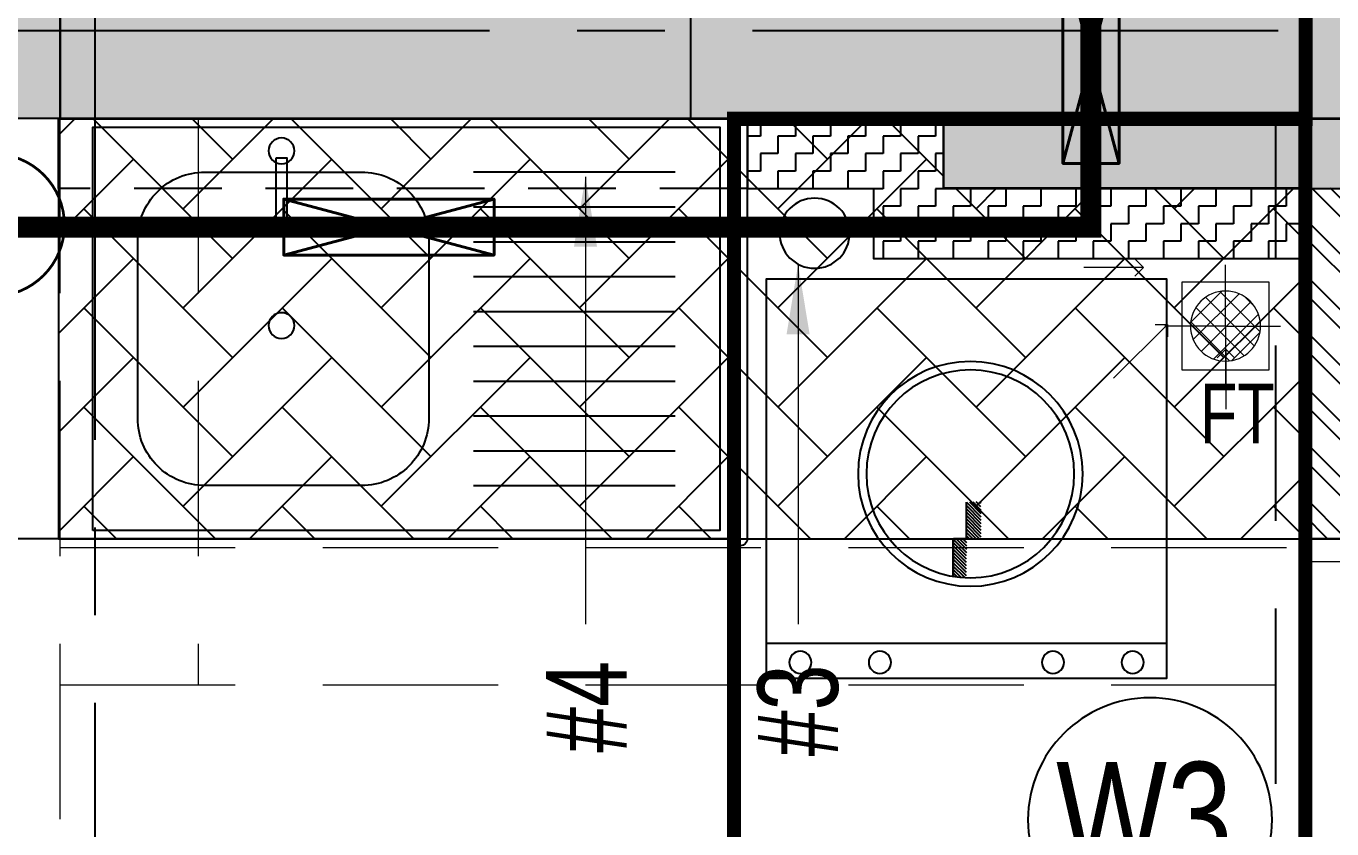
# Model space of a CAD drawing. Header units: millimetres. Extents: x 1135099 to 1230264, y -5736945 to -5695799.
# Drawn here: x 1209802 to 1211665, y -5709113 to -5707968 of the extents above; entities that cross this region are included whole.
import ezdxf
from ezdxf.enums import TextEntityAlignment as Align

# ---------------------------------------------------------------- set-up
doc = ezdxf.new("R2010")
doc.units = ezdxf.units.MM
doc.header["$LTSCALE"] = 1000
doc.header["$MEASUREMENT"] = 0
for name, pattern in [('2BHK-A - BACK$1$AUDIT_D_120904163729-0', [0]), ('2BHK-A - BACK$1$HIDDEN', [0.375, 0.25, -0.125]), ('AUDIT_D_120904163729-0', [0]), ('T8(T9 IS SIMILAR) - DIMENSION & TEXTING$0$( Hidden )', [0.375, 0.25, -0.125]), ('T8(T9 IS SIMILAR) - DIMENSION & TEXTING$0$1', [0]), ('T8(T9 IS SIMILAR) - DIMENSION & TEXTING$1$AUDIT_D_120904163729-0', [0]), ('T8(T9 IS SIMILAR)$0$$0$HIDDEN', [0.375, 0.25, -0.125]), ('T8(T9 IS SIMILAR)$0$HIDDEN', [0.375, 0.25, -0.125]), ('T8_REFUGE COLUMNS$0$CENTER2', [1.125, 0.75, -0.125, 0.125, -0.125])]:
    doc.linetypes.add(name, pattern=pattern)
doc.layers.get('0').update_dxf_attribs({"linetype": 'AUDIT_D_120904163729-0'})
for name, color, linetype in [('2BHK-A - BACK$0$a-KIT FIX', 251, 'Continuous'), ('2BHK-A - BACK$0$A-SERVICES CUTOUT', 8, 'Continuous'), ('2BHK-A - BACK$0$LEDGE WALL', 5, 'Continuous'), ('2BHK-A - BACK$1$A-DECK SUNK 125', 8, 'Continuous'), ('2BHK-A - BACK$1$A-HATCH -160', 251, '2BHK-A - BACK$1$AUDIT_D_120904163729-0'), ('2BHK-A - BACK$1$a-tile drop', 3, 'Continuous'), ('2BHK-A - BACK$1$APT PLANS-typ$0$TILEDROP', 3, 'Continuous'), ('T8(T9 IS SIMILAR) - DIMENSION & TEXTING$0$A-FIRE FIGHTING', 7, 'T8(T9 IS SIMILAR) - DIMENSION & TEXTING$1$AUDIT_D_120904163729-0'), ('T8(T9 IS SIMILAR) - DIMENSION & TEXTING$1$a-window-no', 125, 'Continuous'), ('T8(T9 IS SIMILAR)$0$S-BEAM', 20, 'T8(T9 IS SIMILAR)$0$$0$HIDDEN'), ('T8_REFUGE COLUMNS$0$A-CENTERLINE', 193, 'T8_REFUGE COLUMNS$0$CENTER2'), ('T8_REFUGE COLUMNS$0$A-SHEAR WALL THICKENING', 3, 'Continuous'), ('T8_REFUGE COLUMNS$1$A-RCC COLS', 3, 'Continuous'), ('T8_TYPICAL COLUMNS$0$A-RCC COLS', 3, 'Continuous'), ('T8_TYPICAL COLUMNS$0$A-SHEAR WALL THICKENING', 3, 'Continuous')]:
    doc.layers.add(name, color=color, linetype=linetype)
for name, color, linetype, lineweight in [('2BHK-A - BACK$1$$0$a-TOI-fixtures', 251, 'Continuous', 0), ('2BHK-A - BACK$1$a-TOI-fixtures', 251, 'Continuous', 0), ('2BHK-A - BACK$1$A-WALL- 160', 6, 'Continuous', 30), ('2BHK-A - BACK$1$Window', 4, 'Continuous', 20), ('T8(T9 IS SIMILAR) - DIMENSION & TEXTING$0$U-IPD-WS-FIRE', 1, 'Continuous', 40), ('T8(T9 IS SIMILAR) - DIMENSION & TEXTING$1$R0-18-10-2014-T1-1st Podium Floor Plan$0$Text', 2, 'Continuous', 0), ('T8(T9 IS SIMILAR)$0$D&W', 8, 'Continuous', 25), ('T8(T9 IS SIMILAR)$0$SCPL BEAM', 191, 'T8(T9 IS SIMILAR)$0$$0$HIDDEN', 13), ('T8_REFUGE COLUMNS$0$A-COLUMN NO size reduce', 81, 'Continuous', 25)]:
    doc.layers.add(name, color=color, linetype=linetype, lineweight=lineweight)
doc.layers.add('A-RERA CARPET AREA', color=30, linetype='Continuous', plot=False)
for name, color, linetype, lineweight, true_color in [('T8(T9 IS SIMILAR) - DIMENSION & TEXTING$0$U-IPD-SP-SLEV-80', 7, 'T8(T9 IS SIMILAR) - DIMENSION & TEXTING$0$1', 40, 0x10d54b), ('T8_REFUGE COLUMNS$1$COL-HATCH', 7, 'Continuous', 25, 0xa3a3a3), ('T8_TYPICAL COLUMNS$0$$0$COL-HATCH', 7, 'Continuous', 25, 0xa3a3a3)]:
    doc.layers.add(name, color=color, linetype=linetype, lineweight=lineweight, true_color=true_color)
doc.styles.add('2BHK-A - BACK$1$Romans 1', font='romans.shx', dxfattribs={"height": 100})
doc.styles.add('T8(T9 IS SIMILAR) - DIMENSION & TEXTING$1$ARIAL ARROW', font='swisscl.ttf')
doc.styles.add('T8(T9 IS SIMILAR) - DIMENSION & TEXTING$1$LODHA STANDERD', font='sanss___.ttf')
doc.styles.add('T8(T9 IS SIMILAR) - DIMENSION & TEXTING$1$Tahoma', font='tahoma.ttf')
doc.dimstyles.new('2BHK-A - BACK$1$ALPINE S', dxfattribs={"dimscale": 0, "dimtxt": 100, "dimasz": 75, "dimexe": 0, "dimexo": 0, "dimgap": 75, "dimtad": 1, "dimdec": 0, "dimzin": 0, "dimdsep": 46, "dimtxsty": '2BHK-A - BACK$1$Romans 1', "dimblk": '2BHK-A - BACK$1$_ArchTick', "dimcen": 0.09, "dimclrd": 256, "dimclre": 256, "dimclrt": 7, "dimadec": 0, "dimazin": 0, "dimtfac": 1, "dimtdec": 0, "dimtofl": 0, "dimtmove": 1, "dimatfit": 0, "dimldrblk": '2BHK-A - BACK$1$_Open90', "dimfxl": 1, "dimtolj": 1, "dimtzin": 0, "dimarcsym": 0})
doc.dimstyles.new('T8(T9 IS SIMILAR) - DIMENSION & TEXTING$1$SAMATA STD', dxfattribs={"dimtxt": 100, "dimasz": 50, "dimexe": 50, "dimexo": 50, "dimgap": 10, "dimtad": 0, "dimdec": 0, "dimrnd": 5, "dimzin": 0, "dimdsep": 46, "dimtxsty": 'T8(T9 IS SIMILAR) - DIMENSION & TEXTING$1$Tahoma', "dimblk": 'T8(T9 IS SIMILAR) - DIMENSION & TEXTING$1$_Origin2', "dimcen": -50, "dimdle": 50, "dimclrd": 7, "dimclre": 7, "dimclrt": 7, "dimadec": 0, "dimazin": 0, "dimtfac": 1, "dimtdec": 0, "dimtmove": 1, "dimatfit": 3, "dimfxl": 150, "dimtfill": 1, "dimtolj": 1, "dimtzin": 0, "dimlwd": -1, "dimlwe": -1, "dimarcsym": 0})

# ---------------------------------------------------------------- blocks, each defined once
blk = doc.blocks.new('T8(T9 IS SIMILAR) - DIMENSION & TEXTING$1$WINDOW TAG')
at = {"layer": 'T8(T9 IS SIMILAR) - DIMENSION & TEXTING$1$a-window-no'}
blk.add_circle((0, 0), 174.1, dxfattribs=at)
at = {"layer": 'T8(T9 IS SIMILAR) - DIMENSION & TEXTING$1$a-window-no', "style": 'T8(T9 IS SIMILAR) - DIMENSION & TEXTING$1$LODHA STANDERD'}
blk.add_attdef('WINDOW', text='', height=150, dxfattribs=at).set_placement((11.3, 2.8), align=Align.MIDDLE_CENTER)
blk = doc.blocks.new('T8(T9 IS SIMILAR) - DIMENSION & TEXTING$0$A$C7A147FD6')
at = {"layer": 'T8(T9 IS SIMILAR) - DIMENSION & TEXTING$0$U-IPD-SP-SLEV-80', "elevation": -1.3}
for points in [[(3829.4, 7510), (3829.4, 7210), (3909.4, 7210), (3909.4, 7510), (3829.4, 7510), (3909.4, 7210), (3829.4, 7210), (3909.4, 7510)], [(2717.7, 7079.3), (3017.7, 7079.3), (3017.7, 7159.3), (2717.7, 7159.3), (2717.7, 7079.3), (3017.7, 7159.3), (3017.7, 7079.3), (2717.7, 7159.3)]]:
    blk.add_lwpolyline(points, dxfattribs=at)
at = {"layer": 'T8(T9 IS SIMILAR) - DIMENSION & TEXTING$0$U-IPD-WS-FIRE', "color": 9, "linetype": 'T8(T9 IS SIMILAR) - DIMENSION & TEXTING$0$( Hidden )', "ltscale": 2, "true_color": 0xafd9aa, "const_width": 30, "elevation": -1.3}
blk.add_lwpolyline([(5416.1, 12094.5), (5678.3, 12094.5), (5678.2, 10254.7), (4030.8, 10254.8), (3869.2, 10254.8), (3869.1, 8762.1), (3869.1, 7119), (-58.2, 7119.2), (-58.4, 4440), (-2302, 4440)], dxfattribs=at)
blk = doc.blocks.new('T8(T9 IS SIMILAR) - DIMENSION & TEXTING$1$_Origin2')
at = {"color": 0, "linetype": 'ByBlock', "lineweight": -2}
blk.add_line((-0.5, 0), (-1, 0), dxfattribs=at)
for radius in [0.5, 0.25]:
    blk.add_circle((0, 0), radius, dxfattribs=at)
blk = doc.blocks.new('T8_REFUGE COLUMNS$0$A$C277F3394')
at = {"layer": 'T8_REFUGE COLUMNS$0$A-SHEAR WALL THICKENING', "linetype": 'ByBlock', "true_color": 0xa3a3a3}
h = blk.add_hatch(color=253, dxfattribs=at)
h.dxf.hatch_style = 1
h.paths.add_polyline_path([(6019.8, 11025), (6694.8, 11025), (6694.8, 11125), (6019.8, 11125)])
at = {"layer": 'T8_REFUGE COLUMNS$0$A-SHEAR WALL THICKENING', "linetype": 'ByBlock'}
blk.add_lwpolyline([(6019.8, 11025), (6694.8, 11025), (6694.8, 11125), (6019.8, 11125)], close=True, dxfattribs=at)
blk = doc.blocks.new('T8_REFUGE COLUMNS$0$A$C46A13422')
at = {"layer": 'T8_REFUGE COLUMNS$0$A-SHEAR WALL THICKENING', "linetype": 'ByBlock'}
blk.add_blockref('T8_REFUGE COLUMNS$0$A$C277F3394', (-5609.8, -7500), dxfattribs=at)
blk = doc.blocks.new('T8_REFUGE COLUMNS')
at = {"layer": 'T8_REFUGE COLUMNS$1$COL-HATCH', "linetype": 'ByBlock'}
h = blk.add_hatch(color=256, dxfattribs=at)
h.dxf.hatch_style = 1
h.paths.add_polyline_path([(1209602.1, -5706299.9), (1209852.1, -5706299.9), (1209852.1, -5708099.9), (1209602.1, -5708099.9)])
h = blk.add_hatch(color=256, dxfattribs=at)
h.dxf.hatch_style = 1
h.paths.add_polyline_path([(1212262.1, -5708099.9), (1210752.1, -5708099.9), (1210752.1, -5707849.9), (1212262.1, -5707849.9)])
at = {"layer": 'T8_REFUGE COLUMNS$0$A-CENTERLINE'}
for p, q in [((1209902.1, -5728808.5), (1209902.1, -5698573.6)), ((1217215, -5707974.9), (1182156.9, -5707974.9))]:
    blk.add_line(p, q, dxfattribs=at)
at = {"layer": 'T8_REFUGE COLUMNS$0$A-COLUMN NO size reduce', "linetype": 'ByBlock', "const_width": 3.9}
blk.add_lwpolyline([(1209156.7, -5708353.6, -1), (1209156.7, -5708150.4), (1209756.9, -5708150.4, -1), (1209756.9, -5708353.6)], format="xyb", close=True, dxfattribs=at)
at = {"layer": 'T8_REFUGE COLUMNS$1$A-RCC COLS', "linetype": 'ByBlock'}
for points in [[(1209602.1, -5706299.9), (1209852.1, -5706299.9), (1209852.1, -5708099.9), (1209602.1, -5708099.9)], [(1212262.1, -5708099.9), (1210752.1, -5708099.9), (1210752.1, -5707849.9), (1212262.1, -5707849.9)]]:
    blk.add_lwpolyline(points, close=True, dxfattribs=at)
blk.add_blockref('T8_REFUGE COLUMNS$0$A$C46A13422', (1210702.1, -5711724.9), dxfattribs=at)
blk = doc.blocks.new('T8_TYPICAL COLUMNS$0$A$C277F3394')
at = {"layer": 'T8_TYPICAL COLUMNS$0$A-SHEAR WALL THICKENING', "linetype": 'ByBlock'}
h = blk.add_hatch(color=31, dxfattribs=at)
h.dxf.hatch_style = 1
h.paths.add_polyline_path([(6019.8, 11025), (6694.8, 11025), (6694.8, 11125), (6019.8, 11125)])
blk.add_lwpolyline([(6019.8, 11025), (6694.8, 11025), (6694.8, 11125), (6019.8, 11125)], close=True, dxfattribs=at)
blk = doc.blocks.new('T8_TYPICAL COLUMNS$0$A$C46A13422')
at = {"layer": 'T8_TYPICAL COLUMNS$0$A-SHEAR WALL THICKENING', "linetype": 'ByBlock'}
blk.add_blockref('T8_TYPICAL COLUMNS$0$A$C277F3394', (-5609.8, -7500), dxfattribs=at)
blk = doc.blocks.new('T8_TYPICAL COLUMNS')
at = {"layer": 'T8_TYPICAL COLUMNS$0$$0$COL-HATCH', "linetype": 'ByBlock'}
h = blk.add_hatch(color=256, dxfattribs=at)
h.dxf.hatch_style = 1
h.paths.add_polyline_path([(1200282.2, -5707850.3), (1202692.3, -5707850.3), (1202692.3, -5708100.3), (1200282.2, -5708100.3)])
h.paths.add_polyline_path([(1209852.3, -5708100.3), (1212262.3, -5708100.3), (1212262.3, -5707850.3), (1209852.3, -5707850.3)])
at = {"layer": 'T8_TYPICAL COLUMNS$0$A-RCC COLS', "linetype": 'ByBlock'}
blk.add_lwpolyline([(1209852.3, -5708100.3), (1212262.3, -5708100.3), (1212262.3, -5707850.3), (1209852.3, -5707850.3)], close=True, dxfattribs=at)
for name, p in [('T8_REFUGE COLUMNS', (0, 0)), ('T8_TYPICAL COLUMNS$0$A$C46A13422', (1210702.1, -5711724.9))]:
    blk.add_blockref(name, p, dxfattribs=at)
blk = doc.blocks.new('2BHK-A - BACK$0$1500')
at = {"layer": '2BHK-A - BACK$1$Window', "color": 1, "lineweight": 13}
for p, q in [((1149540.7, -5694418.8), (1148842.5, -5694418.8)), ((1150239, -5694418.8), (1149578.2, -5694418.8)), ((1148842.5, -5694472.2), (1148842.5, -5694472.2)), ((1149540.7, -5694472.2), (1148880, -5694472.2)), ((1150239, -5694472.2), (1149578.2, -5694472.2)), ((1148842.5, -5694525.5), (1148880, -5694525.5)), ((1149540.7, -5694525.5), (1148880, -5694525.5)), ((1149578.2, -5694525.5), (1150276.5, -5694525.5)), ((1150276.5, -5694578.8), (1148842.5, -5694578.8)), ((1149540.7, -5694578.8), (1148880, -5694578.8))]:
    blk.add_line(p, q, dxfattribs=at)
at = {"layer": '2BHK-A - BACK$1$Window', "color": 5, "lineweight": 13}
for p, q in [((1150239, -5694437.4), (1149578.2, -5694437.4)), ((1150239, -5694453.6), (1149578.2, -5694453.6)), ((1149540.7, -5694490.7), (1148880, -5694490.7)), ((1149540.7, -5694506.9), (1148880, -5694506.9)), ((1149540.7, -5694544.1), (1148880, -5694544.1)), ((1149540.7, -5694548.6), (1148880, -5694548.6))]:
    blk.add_line(p, q, dxfattribs=at)
at = {"layer": '2BHK-A - BACK$1$Window', "color": 4, "lineweight": 13}
for points in [[(1148842.5, -5694578.8), (1148809.5, -5694578.8), (1148809.5, -5694418.8), (1148842.5, -5694418.8)], [(1149578.2, -5694437.4), (1149578.2, -5694418.8), (1149540.7, -5694418.8), (1149540.7, -5694472.2), (1149578.2, -5694472.2), (1149578.2, -5694453.6), (1149573.7, -5694453.6), (1149573.7, -5694437.4)], [(1150239, -5694437.4), (1150239, -5694418.8), (1150276.5, -5694418.8), (1150276.5, -5694472.2), (1150239, -5694472.2), (1150239, -5694453.6), (1150243.5, -5694453.6), (1150243.5, -5694437.4)], [(1150309.5, -5694418.8), (1150276.5, -5694418.8), (1150276.5, -5694578.8), (1150309.5, -5694578.8)], [(1148880, -5694490.7), (1148880, -5694472.2), (1148842.5, -5694472.2), (1148842.5, -5694525.5), (1148880, -5694525.5), (1148880, -5694506.9), (1148875.5, -5694506.9), (1148875.5, -5694490.7)], [(1149540.7, -5694490.7), (1149540.7, -5694472.2), (1149578.2, -5694472.2), (1149578.2, -5694525.5), (1149540.7, -5694525.5), (1149540.7, -5694506.9), (1149545.2, -5694506.9), (1149545.2, -5694490.7)], [(1148880, -5694544.1), (1148880, -5694525.5), (1148842.5, -5694525.5), (1148842.5, -5694578.8), (1148880, -5694578.8), (1148880, -5694548.6), (1148875.5, -5694548.6), (1148875.5, -5694544.1)], [(1149540.7, -5694544.1), (1149540.7, -5694525.5), (1149578.2, -5694525.5), (1149578.2, -5694578.8), (1149540.7, -5694578.8), (1149540.7, -5694548.6), (1149545.2, -5694548.6), (1149545.2, -5694544.1)]]:
    blk.add_lwpolyline(points, close=True, dxfattribs=at)
blk = doc.blocks.new('2BHK-A - BACK$0$SINK1-flat-1')
at = {"color": 0, "linetype": 'ByBlock'}
for p, q in [((-275, -50), (-50, -50)), ((-275, -88.9), (-50, -88.9)), ((-275, -127.8), (-50, -127.8)), ((-275, -166.7), (-50, -166.7)), ((-275, -205.6), (-50, -205.6)), ((-275, -244.4), (-50, -244.4)), ((-275, -283.3), (-50, -283.3)), ((-275, -322.2), (-50, -322.2)), ((-275, -361.1), (-50, -361.1)), ((-50, -400), (-275, -400))]:
    blk.add_line(p, q, dxfattribs=at)
for points in [[(-700, 0), (-700, -450), (0, -450), (0, 0)], [(-495.9, -415.6), (-495.9, -336.1), (-483.1, -336.1), (-483.1, -415.6)]]:
    blk.add_lwpolyline(points, close=True, dxfattribs=at)
blk.add_lwpolyline([(-400, -50), (-575, -50, 0.414214), (-650, -125), (-650, -325, 0.414214), (-575, -400), (-400, -400, 0.414214), (-325, -325), (-325, -125, 0.414214)], format="xyb", close=True, dxfattribs=at)
for centre in [(-489.5, -228.6), (-489.5, -423.6)]:
    blk.add_circle(centre, 14.4, dxfattribs=at)
blk = doc.blocks.new('2BHK-A - BACK$0$WM-flat-1')
at = {"layer": '2BHK-A - BACK$0$a-KIT FIX'}
blk.add_line((-110.3, -114.8), (-680.7, -114.8), dxfattribs=at)
blk.add_lwpolyline([(-680.7, -64.8), (-680.7, -635.2), (-110.3, -635.2), (-110.3, -64.8)], close=True, dxfattribs=at)
for centre, radius in [((-632.6, -87.9), 15.9), ((-519, -87.9), 15.9), ((-272.1, -87.9), 15.9), ((-158.4, -87.9), 15.9), ((-389.9, -356.8), 160.3), ((-389.9, -356.8), 148.3)]:
    blk.add_circle(centre, radius, dxfattribs=at)
blk = doc.blocks.new('2BHK-A - BACK$1$$0$Type-A-First Floor Plan-bottom-up$0$FLOOR TRAP-flat-6')
h = blk.add_hatch()
h.set_pattern_fill('ACET-2D-_USER', color=0, scale=20, angle=45, style=0, double=1, pattern_type=0)
h.set_pattern_definition([(45, (-789896.981, 5385770.066), (-14.142135624, 14.142135624), []), (135, (-789896.981, 5385770.066), (-14.142135624, -14.142135624), [])])
edge = h.paths.add_edge_path()
edge.add_arc((150, 150), 50, 0, 360)
at = {"color": 0}
for q in [(150, 228.6), (67.6, 150), (237.4, 150), (150, 63.6)]:
    blk.add_line((150, 150), q, dxfattribs=at)
blk.add_lwpolyline([(87.5, 212.5), (212.5, 212.5), (212.5, 87.5), (87.5, 87.5)], close=True, dxfattribs=at)
blk.add_circle((150, 150), 50, dxfattribs=at)
blk = doc.blocks.new('2BHK-A - BACK$1$TILE DROP -x')
at = {"layer": '2BHK-A - BACK$1$APT PLANS-typ$0$TILEDROP'}
h = blk.add_hatch(dxfattribs=at)
h.set_pattern_fill('ACET-2D-ANSI31', color=8, scale=27, angle=90, style=0)
h.set_pattern_definition([(135, (583590.9237, -2384968.1492), (-2.3864853865, -2.3864853865), [])])
h.paths.add_polyline_path([(-58303, -19205.9), (-58303, -19151.2), (-58284.2, -19151.2), (-58284.2, -19205.9)])
edge = h.paths.add_edge_path()
edge.add_line((-58303, -19258.5), (-58323.9, -19258.5))
edge.add_line((-58303, -19205.9), (-58303, -19258.5))
edge.add_line((-58323.7, -19205.9), (-58303, -19205.9))
edge.add_line((-58323.7, -19258.5), (-58323.7, -19205.9))
at = {"layer": '2BHK-A - BACK$1$APT PLANS-typ$0$TILEDROP', "color": 1}
blk.add_line((-58252, -19205.9), (-58336, -19205.9), dxfattribs=at)
at = {"layer": '2BHK-A - BACK$1$APT PLANS-typ$0$TILEDROP', "color": 20, "const_width": 3}
for points in [[(-58284.2, -19205.9), (-58284.2, -19151.2)], [(-58303, -19258.5), (-58303, -19205.9)], [(-58303, -19205.9), (-58284.2, -19205.9)]]:
    blk.add_lwpolyline(points, dxfattribs=at)
blk = doc.blocks.new('2BHK-A - BACK$1$_ArchTick')
at = {"color": 0, "linetype": 'ByBlock', "const_width": 0.15}
blk.add_lwpolyline([(-0.5, -0.5), (0.5, 0.5)], dxfattribs=at)
blk = doc.blocks.new('2BHK-A - BACK$1$_Open90')
at = {"color": 0, "linetype": 'ByBlock', "lineweight": -2}
for p, q in [((0, 0), (-1, 0)), ((-0.5, 0.5), (0, 0)), ((0, 0), (-0.5, -0.5))]:
    blk.add_line(p, q, dxfattribs=at)
blk = doc.blocks.new('T8(T9 IS SIMILAR) - DIMENSION & TEXTING')
at = {"layer": 'T8(T9 IS SIMILAR) - DIMENSION & TEXTING$0$A-FIRE FIGHTING', "linetype": 'ByBlock'}
blk.add_blockref('T8(T9 IS SIMILAR) - DIMENSION & TEXTING$0$A$C7A147FD6', (1207452.3, -5715374), dxfattribs=at)
at = {"layer": 'T8(T9 IS SIMILAR) - DIMENSION & TEXTING$1$a-window-no'}
ref = blk.add_blockref('T8(T9 IS SIMILAR) - DIMENSION & TEXTING$1$WINDOW TAG', (1211405.9, -5709100.2), dxfattribs=dict(at, xscale=-1))
ref.add_attrib('WINDOW', 'W3', dxfattribs={"height": 150, "style": 'T8(T9 IS SIMILAR) - DIMENSION & TEXTING$1$LODHA STANDERD', "width": 0.8}).set_placement((1211397.6, -5709092.7), align=Align.MIDDLE_CENTER)
at = {"layer": 'T8(T9 IS SIMILAR) - DIMENSION & TEXTING$1$R0-18-10-2014-T1-1st Podium Floor Plan$0$Text', "linetype": 'ByBlock', "style": 'T8(T9 IS SIMILAR) - DIMENSION & TEXTING$1$ARIAL ARROW'}
blk.add_text('FT', height=85, dxfattribs=at).set_placement((1211477.2, -5708563.2))
at = {"layer": 'T8(T9 IS SIMILAR) - DIMENSION & TEXTING$1$R0-18-10-2014-T1-1st Podium Floor Plan$0$Text', "char_height": 114.75, "attachment_point": 7, "rotation": 90, "style": 'T8(T9 IS SIMILAR) - DIMENSION & TEXTING$1$ARIAL ARROW'}
for s, insert, width in [('#4', (1210659.1, -5709004.4, 0), 228.175), ('#3', (1210962.3, -5709009.5, 0), 235.305)]:
    blk.add_mtext(s, dxfattribs=dict(at, insert=insert, width=width))
at = {"layer": 'T8(T9 IS SIMILAR) - DIMENSION & TEXTING$1$R0-18-10-2014-T1-1st Podium Floor Plan$0$Text'}
for points in [[(1210600.4, -5708182.8, 0), (1210600.6, -5708514.8, 0), (1210600.6, -5708821.2, 0)], [(1210903.8, -5708307.6, 0), (1210903.8, -5708526.3, 0), (1210903.8, -5708821.2, 0)]]:
    blk.add_leader(points, dimstyle='T8(T9 IS SIMILAR) - DIMENSION & TEXTING$1$SAMATA STD', override={"dimscale": 1, "dimasz": 100, "dimclrd": 2, "dimfxlon": 1, "dimarcsym": 1}, dxfattribs=at)
blk = doc.blocks.new('2BHK-A - BACK$1$A$C1DA736AB')
at = {"color": 0, "linetype": 'ByBlock'}
for points in [[(117, 0.4, 0), (202.3, 0.4, 0)], [(81.7, -82.8, 0), (158.2, -159.9, 0)], [(0.4, -117, 0), (0.4, -202.3, 0)]]:
    blk.add_leader(points, dimstyle='2BHK-A - BACK$1$ALPINE S', override={"dimscale": 1, "dimasz": 25, "dimtad": 0, "dimfxl": 5, "dimtfill": 1, "dimarcsym": 1}, dxfattribs=at)
blk = doc.blocks.new('2BHK-A - BACK')
at = {"layer": '2BHK-A - BACK$0$LEDGE WALL'}
h = blk.add_hatch(dxfattribs=at)
h.set_pattern_fill('ZIGZAG', color=8, scale=200, angle=270)
h.set_pattern_definition([(270, (7e-09, 0), (25, -25), [25, -25]), (9e-15, (7e-09, -25), (25, 25), [25, -25])])
h.paths.add_polyline_path([(1201711.8, -5708099.9), (1201711.8, -5708199.9), (1201531.7, -5708199.8), (1201531.7, -5708299.6), (1200917.1, -5708299.7), (1200917.1, -5708199.7), (1201431.7, -5708199.6), (1201431.7, -5708099.6)])
at = {"layer": '2BHK-A - BACK$1$A-DECK SUNK 125'}
h = blk.add_hatch(dxfattribs=at)
h.set_pattern_fill('AR-HBONE', color=256, scale=25)
h.set_pattern_definition([(45, (54492.62, 14881.46), (1e-14, 141.4213562), [300, -100]), (135, (54563.33, 14952.17), (1e-14, 141.4213562), [300, -100])])
h.paths.add_polyline_path([(1202694.7, -5708699.5), (1200917.1, -5708699.5), (1200917.1, -5708199.6), (1201431.7, -5708199.6), (1201431.7, -5708099.6), (1202694.7, -5708099.9)])
at = {"layer": '2BHK-A - BACK$1$A-HATCH -160', "linetype": 'ByBlock'}
h = blk.add_hatch(dxfattribs=at)
h.set_pattern_fill('ANSI32', color=256, scale=150)
h.paths.add_polyline_path([(1200917.1, -5708699.5), (1200757.1, -5708699.5), (1200757.1, -5708199.6), (1200917.1, -5708199.6)])
at = {"layer": '2BHK-A - BACK$0$a-KIT FIX', "color": 1}
for p, q in [((1201711.8, -5708699.5), (1201711.8, -5708099.9)), ((1201731.8, -5708699.5), (1201731.8, -5708099.9)), ((1201731.8, -5708699.5), (1204892.1, -5708699.5))]:
    blk.add_line(p, q, dxfattribs=at)
blk.add_arc((1201721.8, -5708699.5), 10, 180, 0, dxfattribs=at)
at = {"layer": '2BHK-A - BACK$0$A-SERVICES CUTOUT', "ltscale": 5}
blk.add_lwpolyline([(1202694.7, -5708699.5), (1200917.1, -5708699.5), (1200917.1, -5708199.6), (1201431.7, -5708199.6), (1201431.7, -5708099.6), (1202694.7, -5708099.9)], close=True, dxfattribs=at)
at = {"layer": '2BHK-A - BACK$0$LEDGE WALL'}
blk.add_lwpolyline([(1201711.8, -5708099.9), (1201711.8, -5708199.9), (1201531.7, -5708199.8), (1201531.7, -5708199.8), (1201531.7, -5708299.6), (1200917.1, -5708299.7), (1200917.1, -5708199.7), (1201431.7, -5708199.6), (1201431.7, -5708099.6)], close=True, dxfattribs=at)
at = {"layer": '2BHK-A - BACK$0$LEDGE WALL', "linetype": '2BHK-A - BACK$1$HIDDEN', "ltscale": 0.5}
blk.add_lwpolyline([(1201711.8, -5708199.9), (1202694.7, -5708199.9), (1202694.7, -5708099.9)], dxfattribs=at)
at = {"layer": '2BHK-A - BACK$0$LEDGE WALL'}
blk.add_circle((1201615.8, -5708263.7), 50, dxfattribs=at)
at = {"layer": '2BHK-A - BACK$1$A-WALL- 160', "linetype": 'ByBlock'}
for p, q in [((1200917.1, -5708699.5), (1200917.1, -5708199.6)), ((1200757.1, -5708699.5), (1200917.1, -5708699.5))]:
    blk.add_line(p, q, dxfattribs=at)
at = {"layer": '2BHK-A - BACK$0$a-KIT FIX', "extrusion": (0, 0, -1), "xscale": -1.277777777785371, "yscale": 1.277777777785371, "zscale": -1.277777777785371, "rotation": 180}
blk.add_blockref('2BHK-A - BACK$0$SINK1-flat-1', (-1201751, -5708687.5), dxfattribs=at)
at = {"layer": '2BHK-A - BACK$0$a-KIT FIX', "extrusion": (0, 0, -1), "xscale": -1, "zscale": -1, "rotation": 180}
blk.add_blockref('2BHK-A - BACK$0$WM-flat-1', (-1201003.7, -5708963.7, 0), dxfattribs=at)
at = {"layer": '2BHK-A - BACK$1$$0$a-TOI-fixtures', "extrusion": (0, 0, -1), "xscale": -1, "zscale": -1, "rotation": 270}
blk.add_blockref('2BHK-A - BACK$1$$0$Type-A-First Floor Plan-bottom-up$0$FLOOR TRAP-flat-6', (-1201179.6, -5708546.1), dxfattribs=at)
at = {"layer": '2BHK-A - BACK$1$a-tile drop', "xscale": -1, "rotation": 180.0003204097974}
blk.add_blockref('2BHK-A - BACK$1$TILE DROP -x', (1259702.4, -5727905.1), dxfattribs=at)
at = {"layer": '2BHK-A - BACK$1$a-TOI-fixtures', "xscale": -1, "rotation": 90}
blk.add_blockref('2BHK-A - BACK$1$A$C1DA736AB', (1201029.6, -5708312.1), dxfattribs=at)
at = {"layer": '2BHK-A - BACK$1$A-WALL- 160', "linetype": 'ByBlock', "rotation": 90}
blk.add_blockref('2BHK-A - BACK$0$1500', (-4493661.7, -6859009), dxfattribs=at)
blk = doc.blocks.new('T8(T9 IS SIMILAR)')
at = {"layer": 'T8(T9 IS SIMILAR)$0$S-BEAM'}
blk.add_line((1211586.5, -5710548.8, 0), (1211586.6, -5708098.7, -0.7), dxfattribs=at)
at = {"layer": 'T8(T9 IS SIMILAR)$0$SCPL BEAM', "linetype": 'T8(T9 IS SIMILAR)$0$HIDDEN'}
for p, q in [((1209852.1, -5708099.2), (1209852.2, -5710549.2, 0.1)), ((1210049.1, -5708099.4, 2.2), (1210049.1, -5708907.6, 0)), ((1209852.1, -5708711.8, 0), (1211786.6, -5708711.9, 0)), ((1209852.1, -5708907.6, 0), (1211586.6, -5708907.7, 0))]:
    blk.add_line(p, q, dxfattribs=at)
at = {"layer": 'T8(T9 IS SIMILAR)$0$D&W', "linetype": 'ByBlock'}
blk.add_blockref('T8_TYPICAL COLUMNS', (0, 0), dxfattribs=at)
at = {"layer": 'T8(T9 IS SIMILAR)$0$D&W', "linetype": 'ByBlock', "xscale": -1}
blk.add_blockref('2BHK-A - BACK', (2412544.6, 0), dxfattribs=at)

msp = doc.modelspace()

# ---------------------------------------------------------------- linework, layer by layer
at = {"layer": 'A-RERA CARPET AREA', "const_width": 20, "elevation": 0.3}
for points in [[(1206357.1, -5710750.6), (1207457.2, -5710750.6), (1207457.2, -5710550.6), (1210812.5, -5710550.5), (1210812.5, -5708100.3), (1211628.1, -5708100.3), (1211628.1, -5707850.6), (1212107.3, -5707850.6), (1212107.4, -5706301.1), (1213457.1, -5706301.1), (1213457.1, -5707851.4), (1215907.3, -5707851.5), (1215907.3, -5706301), (1216807.7, -5706300.9), (1216807.6, -5702350.9), (1213161.9, -5702350.9), (1213161.9, -5701252), (1210057.2, -5701252), (1210057.2, -5702326), (1209282.4, -5702326), (1209282.3, -5702166), (1206657.2, -5702166), (1206657.2, -5702166), (1206357.2, -5702166)], [(1210812.5, -5708100.3), (1211627.3, -5708100.3), (1211627.3, -5710549.9), (1210812.5, -5710549.9)]]:
    msp.add_lwpolyline(points, close=True, dxfattribs=at)

# ---------------------------------------------------------------- next in the draw order: block references
at = {"linetype": 'ByBlock'}
msp.add_blockref('T8(T9 IS SIMILAR)', (-1.4, 0.2, -0.6), dxfattribs=at)

# ---------------------------------------------------------------- next in the draw order: block references
msp.add_blockref('T8(T9 IS SIMILAR) - DIMENSION & TEXTING', (0, 0), dxfattribs=at)

doc.saveas('drawing.dxf')
